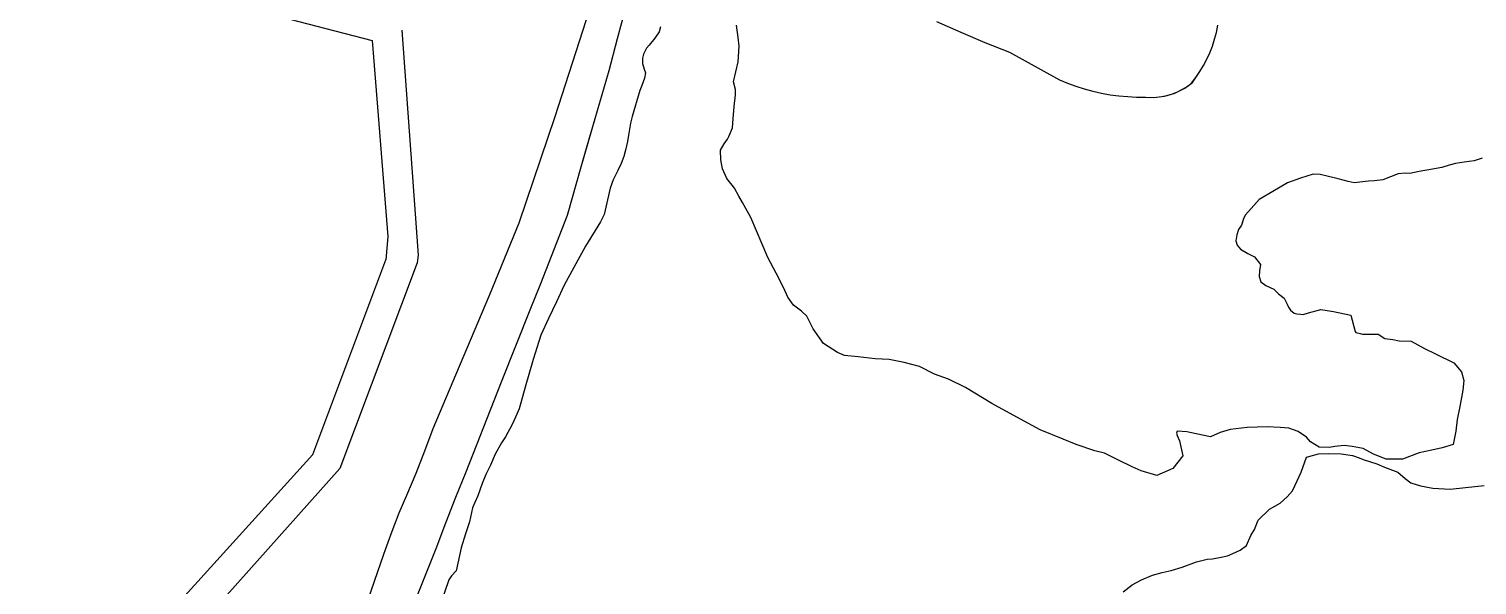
# Model space of a CAD drawing. Header units: inches. Extents: x 1273557 to 1282364, y 239587 to 246310.
# Drawn here: x 1279336 to 1280084, y 242040 to 242328 of the extents above; entities that cross this region are included whole.
import ezdxf

# ---------------------------------------------------------------- set-up
doc = ezdxf.new("R2010")
doc.units = ezdxf.units.IN
doc.header["$MEASUREMENT"] = 0
for name, color, linetype in [('GRASS', 3, 'Continuous'), ('MISC-SURF-FEAT', 40, 'Continuous'), ('PRKG-UW', 6, 'Continuous'), ('STREET-UW', 50, 'Continuous'), ('Water_Source', 133, 'Continuous')]:
    doc.layers.add(name, color=color, linetype=linetype)

msp = doc.modelspace()

# ---------------------------------------------------------------- linework, layer by layer
at = {"layer": 'GRASS'}
for points in [[(1279532.79, 242024.87), (1279546.54, 242059.36), (1279551.58, 242072.61), (1279556.74, 242085.82), (1279562.03, 242098.98), (1279580.27, 242145.39), (1279595.5, 242183.39), (1279600.64, 242196.18), (1279614.46, 242231.47), (1279621.54, 242256.42), (1279624.3, 242266.01), (1279624.3, 242266.01), (1279624.3, 242266.01), (1279628.7, 242281.35), (1279635.94, 242306.26), (1279640.29, 242322.77), (1279644.8, 242339.23)], [(1279625.73, 242337.78), (1279607.88, 242282.3), (1279589.31, 242227.28), (1279574.12, 242190.29), (1279560.35, 242157.79), (1279544.93, 242121.12), (1279540.58, 242109.58), (1279536, 242098.13), (1279531.19, 242086.77), (1279527.29, 242077.52), (1279523.64, 242068.17), (1279520.26, 242058.73), (1279519.41, 242056.27), (1279509.75, 242028.44)], [(1279805.06, 242331.5), (1279817.5, 242325.95), (1279830.06, 242320.68), (1279842.74, 242315.69), (1279868.48, 242301.39), (1279872.7, 242299.63), (1279876.99, 242298.06), (1279881.35, 242296.68), (1279885.76, 242295.49), (1279890.22, 242294.49), (1279894.72, 242293.69), (1279899.25, 242293.09), (1279903.8, 242292.69), (1279908.36, 242292.48), (1279912.92, 242292.48), (1279917.18, 242292.27), (1279922.72, 242292.94), (1279928.19, 242294.58), (1279933.3, 242297.14), (1279937.24, 242300.06), (1279941.06, 242305.6), (1279942.97, 242308.76), (1279944.69, 242312.02), (1279946.22, 242315.38), (1279947.54, 242318.82), (1279948.65, 242322.33), (1279949.56, 242325.91), (1279950.25, 242329.53)], [(1279662.43, 242328.82), (1279661.73, 242326.23), (1279659.58, 242322.88), (1279656.52, 242319.27), (1279655.23, 242317.69), (1279653.71, 242314.67), (1279653.21, 242312.62), (1279653.23, 242309.74), (1279653.96, 242306.85), (1279654.63, 242304.94), (1279654.2, 242302.17), (1279652.85, 242298.52), (1279651.71, 242295.85), (1279647.77, 242282.48), (1279646.97, 242278.99), (1279646.03, 242273.81), (1279645.38, 242269.6), (1279644.37, 242265.13), (1279643.94, 242263.31), (1279643.94, 242263.31), (1279643.56, 242261.74), (1279642.21, 242258.09), (1279640.42, 242254.63), (1279637.96, 242249.75), (1279636.51, 242245.43), (1279633.28, 242231.9), (1279631.39, 242228.09), (1279623.79, 242215.52), (1279612.77, 242195.41), (1279608.65, 242186.8), (1279604.53, 242178.12), (1279600.56, 242169.59), (1279596.71, 242156.91), (1279592.6, 242142.7), (1279589.52, 242131.41), (1279587.5, 242127.18), (1279585.79, 242123.38), (1279582.31, 242116.97), (1279580.39, 242113.85), (1279577.01, 242108.03), (1279574.66, 242102.47), (1279572.25, 242097.59), (1279570.29, 242092.84), (1279568.15, 242086.62), (1279566.59, 242083.19), (1279565.34, 242080.34), (1279563.84, 242073.15), (1279561.7, 242066.85), (1279559.53, 242059.75), (1279556.86, 242047.89), (1279554.53, 242045.18), (1279553.08, 242043.23), (1279548.87, 242030.64)], [(1280086.8, 242260.9), (1280082.77, 242259.57), (1280077.64, 242258.88), (1280073.07, 242258.09), (1280069.75, 242257.26), (1280065.96, 242256.1), (1280061.27, 242255.31), (1280054.29, 242254.01), (1280049.49, 242252.99), (1280047.1, 242253.17), (1280043.45, 242252.8), (1280035.59, 242249.79), (1280031.17, 242249.24), (1280028.21, 242249.09), (1280020.75, 242248.22), (1280017.62, 242248.91), (1280012.41, 242250.18), (1280006.19, 242251.81), (1280003.25, 242252.57), (1279999.49, 242252.67), (1279993.06, 242250.55), (1279986.29, 242248.22), (1279978.77, 242243.74), (1279971.72, 242239.6), (1279967.5, 242234.92), (1279964.57, 242231.58), (1279963.55, 242229.73), (1279962.51, 242226.4), (1279961.08, 242224.15), (1279960.1, 242221.33), (1279959.57, 242218.27), (1279960.31, 242215.98), (1279961.96, 242214), (1279965.77, 242211.62), (1279969.25, 242210.04), (1279972.29, 242205.94), (1279971.81, 242202.7), (1279971.62, 242199.75), (1279972.58, 242196.99), (1279975.15, 242195.22), (1279979.3, 242193.24), (1279981.64, 242190.95), (1279984.56, 242188.7), (1279986.06, 242185.49), (1279986.82, 242183.99), (1279987.8, 242182.37), (1279989.82, 242180.96), (1279991.17, 242180.47), (1279992.99, 242180.31), (1279994.47, 242180.27), (1279997.22, 242180.99), (1280003.58, 242182.75), (1280009.99, 242181.81), (1280019.08, 242179.83), (1280021.23, 242171.49), (1280021.56, 242170.93), (1280023.82, 242170.3), (1280025.02, 242169.99), (1280033.22, 242170.04), (1280036.62, 242167.81), (1280040.7, 242167.25), (1280043.99, 242166.6), (1280050.14, 242166.44), (1280057.1, 242162.67), (1280062.81, 242159.87), (1280072.3, 242155.25), (1280076.15, 242150.54), (1280077.38, 242146.17), (1280076.93, 242141.07), (1280075.38, 242132.67), (1280073.89, 242125.91), (1280073.19, 242119.92), (1280071.89, 242113.11), (1280066.2, 242111.42), (1280060.94, 242110.1), (1280054.35, 242108.7), (1280045.79, 242105.48), (1280037.26, 242105.56), (1280030.65, 242108.05), (1280025.39, 242111.07), (1280019.63, 242111.99), (1280015.64, 242112.53), (1280010.73, 242111.98), (1280007.94, 242111.49), (1280002.69, 242111.62), (1279998.23, 242114.49), (1279996.11, 242116.89), (1279991.75, 242119.78), (1279987.01, 242121.46), (1279982.45, 242121.79), (1279975.75, 242122.16), (1279965.4, 242121.84), (1279956.67, 242120.84), (1279951.49, 242119.32), (1279946.45, 242117), (1279939.2, 242118.55), (1279934.37, 242119.52), (1279929.24, 242119.86), (1279928.93, 242118.87), (1279929.33, 242117.65), (1279930.55, 242114.98), (1279932.18, 242107.17), (1279927, 242100.71), (1279918.78, 242096.98), (1279910.76, 242099.4), (1279906.1, 242101.58), (1279898.62, 242105.19), (1279891.78, 242108.56), (1279886.75, 242109.83), (1279877.12, 242112.99), (1279870.48, 242115.86), (1279858.61, 242120.64), (1279848.39, 242126.17), (1279833.53, 242134.24), (1279819.95, 242142.41), (1279811.21, 242146.77), (1279803.92, 242149.44), (1279796.24, 242153.34), (1279788.29, 242155.38), (1279780.55, 242156.93), (1279773.28, 242157.25), (1279764.53, 242158.31), (1279757.48, 242159.05), (1279753.88, 242160.57), (1279746.64, 242165.17), (1279741.26, 242172.79), (1279738.06, 242179.36), (1279735.34, 242181.85), (1279731.08, 242185.09), (1279728.16, 242189.13), (1279726.04, 242194.13), (1279722.18, 242201.51), (1279717.81, 242209.7), (1279709.16, 242230.23), (1279704.74, 242238.07), (1279702.89, 242241.35), (1279700.66, 242245.45), (1279699.53, 242246.91), (1279696.74, 242250.4), (1279694.44, 242255.49), (1279693.57, 242260), (1279693.43, 242265.12), (1279695.31, 242268.31), (1279696.99, 242270.78), (1279697.83, 242272.2), (1279699.65, 242276.65), (1279699.95, 242281.22), (1279700.56, 242287.58), (1279701.25, 242293.59), (1279701.23, 242296.37), (1279700.16, 242300.35), (1279702.58, 242310.71), (1279703.06, 242318.79), (1279702.63, 242323.2), (1279701.72, 242329.6)], [(1279901.4, 242036.89), (1279906.13, 242040.63), (1279910.83, 242043.09), (1279916.52, 242045.59), (1279921.56, 242047.04), (1279926.29, 242048.07), (1279931.97, 242049.64), (1279939.24, 242052.54), (1279944.84, 242053.76), (1279947.63, 242054.05), (1279952, 242054.8), (1279955.31, 242055.65), (1279958.04, 242056.79), (1279961.94, 242058.41), (1279965.21, 242060.9), (1279967.4, 242065.99), (1279969.19, 242069.08), (1279971.09, 242073.96), (1279977.01, 242079.74), (1279982.51, 242082.82), (1279986.08, 242085.95), (1279988.87, 242089.09), (1279991.35, 242094.24), (1279993.38, 242098.69), (1279996.19, 242106.58), (1280002.27, 242108.21), (1280007.73, 242108.36), (1280014.07, 242108.32), (1280019.83, 242107.4), (1280023.24, 242106.1), (1280025.45, 242105.27), (1280032.53, 242103.01), (1280036.47, 242101.33), (1280043.29, 242098.8), (1280047.12, 242095.51), (1280050.06, 242093.22), (1280055.03, 242091.65), (1280061.34, 242090.5), (1280070.33, 242089.95), (1280078.25, 242090.87), (1280087.84, 242091.97)]]:
    msp.add_lwpolyline(points, dxfattribs=at)
at = {"layer": 'MISC-SURF-FEAT'}
for p, q in [((1279250.68, 242389.95), (1279513.53, 242321.7)), ((1279528.93, 242327.1), (1279537.3, 242210.92)), ((1279513.53, 242321.7), (1279521.57, 242220.51)), ((1279521.57, 242220.51), (1279520.66, 242208.48)), ((1279482.82, 242107.93), (1279520.66, 242208.48)), ((1279536.75, 242206.8), (1279496.89, 242100.58)), ((1279537.3, 242210.92), (1279536.75, 242206.8)), ((1279406.66, 242023.81), (1279482.82, 242107.93)), ((1279496.89, 242100.58), (1279414.69, 242008.79))]:
    msp.add_line(p, q, dxfattribs=at)
at = {"layer": 'PRKG-UW'}
msp.add_lwpolyline([(1279805.06, 242331.5), (1279817.5, 242325.95), (1279830.06, 242320.68), (1279842.74, 242315.69), (1279868.48, 242301.39), (1279872.7, 242299.63), (1279876.99, 242298.06), (1279881.35, 242296.68), (1279885.76, 242295.49), (1279890.22, 242294.49), (1279894.72, 242293.69), (1279899.25, 242293.09), (1279903.8, 242292.69), (1279908.36, 242292.48), (1279912.92, 242292.48), (1279915.75, 242292.34), (1279918.58, 242292.44), (1279921.38, 242292.78), (1279924.15, 242293.37), (1279926.86, 242294.18), (1279929.49, 242295.23), (1279932.02, 242296.5), (1279934.43, 242297.98), (1279936.7, 242299.66), (1279938.97, 242302.57), (1279941.06, 242305.6), (1279942.97, 242308.76), (1279944.69, 242312.02), (1279946.22, 242315.38), (1279947.54, 242318.82), (1279948.65, 242322.33), (1279949.56, 242325.91), (1279950.25, 242329.53)], dxfattribs=at)
at = {"layer": 'STREET-UW'}
for points in [[(1279532.79, 242024.87), (1279546.54, 242059.36), (1279551.58, 242072.61), (1279556.74, 242085.82), (1279562.03, 242098.98), (1279580.27, 242145.39), (1279595.5, 242183.39), (1279600.64, 242196.18), (1279614.46, 242231.47), (1279621.54, 242256.42), (1279628.7, 242281.35), (1279635.94, 242306.26), (1279640.29, 242322.77), (1279644.8, 242339.23)], [(1279625.73, 242337.78), (1279607.88, 242282.3), (1279589.31, 242227.28), (1279574.12, 242190.29), (1279560.35, 242157.79), (1279544.93, 242121.12), (1279540.58, 242109.58), (1279536, 242098.13), (1279531.19, 242086.77), (1279527.29, 242077.52), (1279523.64, 242068.17), (1279520.26, 242058.73), (1279519.41, 242056.27), (1279509.75, 242028.44)]]:
    msp.add_lwpolyline(points, dxfattribs=at)
at = {"layer": 'Water_Source'}
for points in [[(1279662.43, 242328.82), (1279661.73, 242326.23), (1279659.58, 242322.88), (1279656.52, 242319.27), (1279655.23, 242317.69), (1279653.71, 242314.67), (1279653.21, 242312.62), (1279653.23, 242309.74), (1279653.96, 242306.85), (1279654.63, 242304.94), (1279654.2, 242302.17), (1279652.85, 242298.52), (1279651.71, 242295.85), (1279647.77, 242282.48), (1279646.97, 242278.99), (1279646.03, 242273.81), (1279645.38, 242269.6), (1279644.37, 242265.13), (1279643.56, 242261.74), (1279642.21, 242258.09), (1279640.42, 242254.63), (1279637.96, 242249.75), (1279636.51, 242245.43), (1279633.28, 242231.9), (1279631.39, 242228.09), (1279623.79, 242215.52), (1279612.77, 242195.41), (1279608.65, 242186.8), (1279604.53, 242178.12), (1279600.56, 242169.59), (1279596.71, 242156.91), (1279592.6, 242142.7), (1279589.52, 242131.41), (1279587.5, 242127.18), (1279585.79, 242123.38), (1279582.31, 242116.97), (1279580.39, 242113.85), (1279577.01, 242108.03), (1279574.66, 242102.47), (1279572.25, 242097.59), (1279570.29, 242092.84), (1279568.15, 242086.62), (1279566.59, 242083.19), (1279565.34, 242080.34), (1279563.84, 242073.15), (1279561.7, 242066.85), (1279559.53, 242059.75), (1279556.86, 242047.89), (1279554.53, 242045.18), (1279553.08, 242043.23), (1279548.87, 242030.64)], [(1280086.8, 242260.9), (1280082.77, 242259.57), (1280077.64, 242258.88), (1280073.07, 242258.09), (1280069.75, 242257.26), (1280065.96, 242256.1), (1280061.27, 242255.31), (1280054.29, 242254.01), (1280049.49, 242252.99), (1280047.1, 242253.17), (1280043.45, 242252.8), (1280035.59, 242249.79), (1280031.17, 242249.24), (1280028.21, 242249.09), (1280020.75, 242248.22), (1280017.62, 242248.91), (1280012.41, 242250.18), (1280006.19, 242251.81), (1280003.25, 242252.57), (1279999.49, 242252.67), (1279993.06, 242250.55), (1279986.29, 242248.22), (1279978.77, 242243.74), (1279971.72, 242239.6), (1279967.5, 242234.92), (1279964.57, 242231.58), (1279963.5, 242229.56), (1279962.51, 242226.4), (1279961.08, 242224.15), (1279960.1, 242221.33), (1279959.57, 242218.27), (1279960.31, 242215.98), (1279961.96, 242214), (1279965.77, 242211.62), (1279969.25, 242210.04), (1279972.29, 242205.94), (1279971.81, 242202.7), (1279971.62, 242199.75), (1279972.58, 242196.99), (1279975.15, 242195.22), (1279979.3, 242193.24), (1279981.64, 242190.95), (1279984.56, 242188.7), (1279986.06, 242185.49), (1279986.82, 242183.99), (1279987.8, 242182.37), (1279989.82, 242180.96), (1279991.17, 242180.47), (1279992.99, 242180.31), (1279994.47, 242180.27), (1279997.22, 242180.99), (1280003.58, 242182.75), (1280009.99, 242181.81), (1280019.08, 242179.83), (1280021.23, 242171.49), (1280021.56, 242170.93), (1280023.82, 242170.3), (1280025.02, 242169.99), (1280033.22, 242170.04), (1280036.62, 242167.81), (1280040.7, 242167.25), (1280043.99, 242166.6), (1280050.14, 242166.44), (1280057.1, 242162.67), (1280062.81, 242159.87), (1280072.3, 242155.25), (1280076.15, 242150.54), (1280077.38, 242146.17), (1280076.93, 242141.07), (1280075.38, 242132.67), (1280073.89, 242125.91), (1280073.19, 242119.92), (1280071.89, 242113.11), (1280066.2, 242111.42), (1280060.94, 242110.1), (1280054.35, 242108.7), (1280045.79, 242105.48), (1280037.26, 242105.56), (1280030.65, 242108.05), (1280025.39, 242111.07), (1280019.63, 242111.99), (1280015.64, 242112.53), (1280010.73, 242111.98), (1280007.94, 242111.49), (1280002.69, 242111.62), (1279998.23, 242114.49), (1279996.11, 242116.89), (1279991.75, 242119.78), (1279987.01, 242121.46), (1279982.45, 242121.79), (1279975.75, 242122.16), (1279965.4, 242121.84), (1279956.67, 242120.84), (1279951.49, 242119.32), (1279946.45, 242117), (1279939.2, 242118.55), (1279934.37, 242119.52), (1279929.24, 242119.86), (1279928.93, 242118.87), (1279929.33, 242117.65), (1279930.55, 242114.98), (1279932.18, 242107.17), (1279927, 242100.71), (1279918.78, 242096.98), (1279910.76, 242099.4), (1279906.1, 242101.58), (1279898.62, 242105.19), (1279891.78, 242108.56), (1279886.75, 242109.83), (1279877.12, 242112.99), (1279870.48, 242115.86), (1279858.61, 242120.64), (1279848.39, 242126.17), (1279833.53, 242134.24), (1279819.95, 242142.41), (1279811.21, 242146.77), (1279803.92, 242149.44), (1279796.24, 242153.34), (1279788.29, 242155.38), (1279780.55, 242156.93), (1279773.28, 242157.25), (1279764.53, 242158.31), (1279757.48, 242159.05), (1279753.88, 242160.57), (1279746.64, 242165.17), (1279741.26, 242172.79), (1279738.06, 242179.36), (1279735.34, 242181.85), (1279731.08, 242185.09), (1279728.16, 242189.13), (1279726.04, 242194.13), (1279722.18, 242201.51), (1279717.81, 242209.7), (1279709.16, 242230.23), (1279704.74, 242238.07), (1279702.89, 242241.35), (1279700.66, 242245.45), (1279699.53, 242246.91), (1279696.74, 242250.4), (1279694.44, 242255.49), (1279693.57, 242260), (1279693.43, 242265.12), (1279695.31, 242268.31), (1279696.99, 242270.78), (1279697.83, 242272.2), (1279699.65, 242276.65), (1279699.95, 242281.22), (1279700.56, 242287.58), (1279701.25, 242293.59), (1279701.23, 242296.37), (1279700.16, 242300.35), (1279702.58, 242310.71), (1279703.06, 242318.79), (1279702.63, 242323.2), (1279701.72, 242329.6)], [(1279901.4, 242036.89), (1279906.13, 242040.63), (1279910.83, 242043.09), (1279916.52, 242045.59), (1279921.56, 242047.04), (1279926.29, 242048.07), (1279931.97, 242049.64), (1279939.24, 242052.54), (1279944.84, 242053.76), (1279947.63, 242054.05), (1279952, 242054.8), (1279955.31, 242055.65), (1279958.04, 242056.79), (1279961.94, 242058.41), (1279965.21, 242060.9), (1279967.4, 242065.99), (1279969.19, 242069.08), (1279971.09, 242073.96), (1279977.01, 242079.74), (1279982.51, 242082.82), (1279986.08, 242085.95), (1279988.87, 242089.09), (1279991.35, 242094.24), (1279993.38, 242098.69), (1279996.19, 242106.58), (1280002.27, 242108.21), (1280007.73, 242108.36), (1280014.07, 242108.32), (1280019.83, 242107.4), (1280023.24, 242106.1), (1280025.45, 242105.27), (1280032.53, 242103.01), (1280036.47, 242101.33), (1280043.29, 242098.8), (1280047.12, 242095.51), (1280050.06, 242093.22), (1280055.03, 242091.65), (1280061.34, 242090.5), (1280070.33, 242089.95), (1280078.25, 242090.87), (1280087.84, 242091.97)]]:
    msp.add_lwpolyline(points, dxfattribs=at)

doc.saveas('drawing.dxf')
